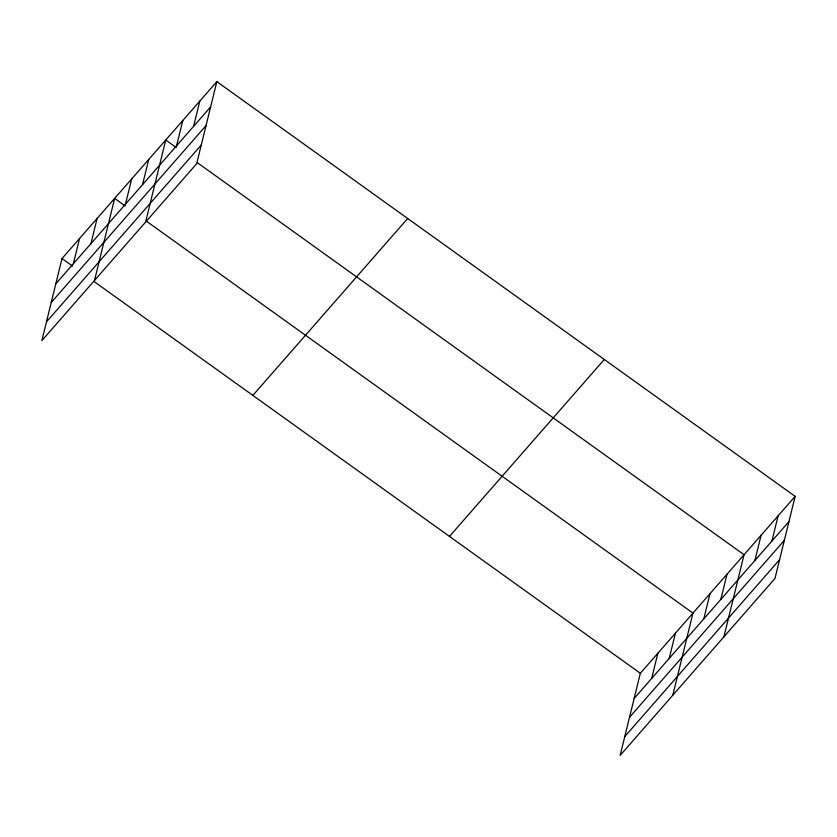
<?xml version="1.0" encoding="UTF-8"?>
<svg xmlns="http://www.w3.org/2000/svg" width="837" height="837" viewBox="0 0 837 837"><rect width="100%" height="100%" fill="white"/><g stroke="black" fill="none" stroke-linecap="round" stroke-linejoin="round"><path stroke-width="1.26" d="M216.835 81.628L62.011 258.549L41.85 340.649L196.664 163.728L216.835 81.628L795.15 496.351L774.989 578.451L620.165 755.372L640.336 673.272L795.15 496.351M73.374 263.707L79.557 238.503M90.919 243.661L97.113 218.447M94.487 280.5L114.659 198.4L125.257 205.996M125.487 204.144L131.681 178.94M142.52 184.684L148.714 159.48M145.575 222.119L165.747 140.009L176.345 147.615M176.586 145.764L182.769 120.549M193.609 126.303L199.802 101.089M651.688 678.43L657.882 653.216M669.234 658.374L675.428 633.17M672.802 695.223L692.973 613.113L146.465 221.209M703.812 618.867L709.996 593.653M720.835 599.407L727.029 574.192M723.89 636.831L744.062 554.732L197.553 162.828M754.901 560.476L761.095 535.272M771.923 541.016L778.117 515.812M55.828 283.764L210.642 106.843M51.214 302.534L206.028 125.613M46.464 321.879L201.278 144.958M252.858 395.409L407.682 218.488M449.49 536.412L604.304 359.491M634.143 698.476L788.956 521.556M629.529 717.257L784.342 540.336M624.779 736.602L779.592 559.671M62.011 258.549L72.62 266.156M93.828 281.358L640.336 673.272"/></g></svg>
